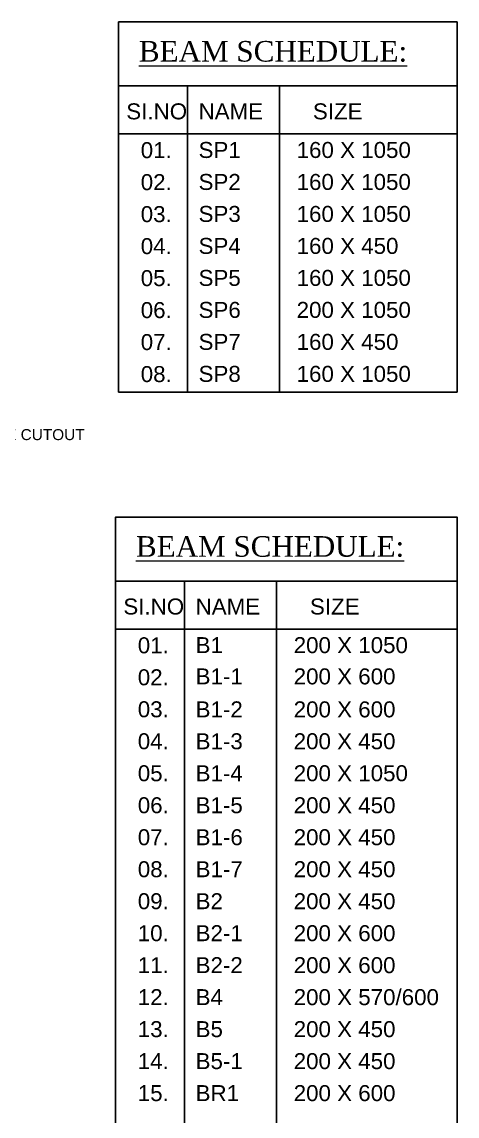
# Model space of a CAD drawing. Header units: inches. Extents: x -1898 to 127651, y -195120 to -109120.
# Drawn here: x 88138 to 99027, y -176323 to -148955 of the extents above; entities that cross this region are included whole.
import ezdxf

# ---------------------------------------------------------------- set-up
doc = ezdxf.new("R2010")
doc.units = ezdxf.units.IN
doc.header["$MEASUREMENT"] = 0
doc.layers.add('2', color=5, linetype='Continuous')
doc.layers.add('B TXT', color=4, linetype='Continuous', lineweight=0)
doc.layers.add('SLAB REIN', color=31, linetype='Continuous', lineweight=0)
doc.styles.add('T200', font='sanss___.ttf', dxfattribs={"height": 275})
doc.styles.add('T300', font='sanss___.ttf', dxfattribs={"height": 350})
doc.styles.add('T400', font='romantic.ttf')

msp = doc.modelspace()

# ---------------------------------------------------------------- linework, layer by layer
at = {"layer": '2', "color": 1}
for p, q in [((92277.5, -150556.1), (92277.5, -158212.6)), ((94583.7, -150556.1), (94583.7, -158212.6)), ((92203.7, -162940.4), (92203.7, -178542)), ((94509.9, -162940.4), (94509.9, -178542))]:
    msp.add_line(p, q, dxfattribs=at)
for points in [[(99026.7, -150556.1), (90557.6, -150556.1), (90557.6, -148955.1), (99026.7, -148955.1)], [(90557.6, -150556.1), (99026.7, -150556.1), (99026.7, -158212.6), (90557.6, -158212.6)], [(99026.7, -150556.1), (90557.6, -150556.1), (90557.6, -151756.6), (99026.7, -151756.6)], [(99026.7, -162940.4), (90483.8, -162940.4), (90483.8, -161339.3), (99026.7, -161339.3)], [(90483.8, -162940.4), (99026.7, -162940.4), (99026.7, -178542), (90483.8, -178542)], [(99026.7, -162940.4), (90483.8, -162940.4), (90483.8, -164140.9), (99026.7, -164140.9)]]:
    msp.add_lwpolyline(points, close=True, dxfattribs=at)

# ---------------------------------------------------------------- texts
at = {"layer": 'B TXT'}
for s, height, style, p in [('%%UBEAM SCHEDULE:', 514.286, 'T400', (91066, -149947.7)), ('SI.NO', 400, 'T300', (90750.5, -151392.8)), ('NAME', 400, 'T300', (92558.4, -151392.8)), ('SIZE', 400, 'T300', (95418.8, -151392.8)), ('01.', 400, 'T300', (91111.3, -152363.4)), ('SP1', 400, 'T300', (92558.4, -152358.6)), ('160 X 1050', 400, 'T300', (95011.6, -152358.6)), ('02.', 400, 'T300', (91111.3, -153163.4)), ('SP2', 400, 'T300', (92558.4, -153158.6)), ('160 X 1050', 400, 'T300', (95011.6, -153158.6)), ('03.', 400, 'T300', (91111.3, -153963.4)), ('SP3', 400, 'T300', (92558.4, -153958.6)), ('160 X 1050', 400, 'T300', (95011.6, -153958.6)), ('SP4', 400, 'T300', (92558.4, -154758.6)), ('160 X 450', 400, 'T300', (95011.6, -154758.6)), ('04.', 400, 'T300', (91111.3, -154763.4)), ('05.', 400, 'T300', (91111.3, -155563.4)), ('SP5', 400, 'T300', (92558.4, -155558.6)), ('160 X 1050', 400, 'T300', (95011.6, -155558.6)), ('06.', 400, 'T300', (91111.3, -156363.4)), ('SP6', 400, 'T300', (92558.4, -156358.6)), ('200 X 1050', 400, 'T300', (95011.6, -156358.6)), ('07.', 400, 'T300', (91111.3, -157163.4)), ('SP7', 400, 'T300', (92558.4, -157158.6)), ('160 X 450', 400, 'T300', (95011.6, -157158.6)), ('08.', 400, 'T300', (91111.3, -157963.4)), ('SP8', 400, 'T300', (92558.4, -157958.6)), ('160 X 1050', 400, 'T300', (95011.6, -157958.6)), ('%%UBEAM SCHEDULE:', 514.286, 'T400', (90992.2, -162332)), ('SI.NO', 400, 'T300', (90676.7, -163777.1)), ('NAME', 400, 'T300', (92484.6, -163777.1)), ('SIZE', 400, 'T300', (95345, -163777.1)), ('01.', 400, 'T300', (91037.5, -164747.6)), ('B1', 400, 'T300', (92484.6, -164742.9)), ('200 X 1050', 400, 'T300', (94937.8, -164742.9)), ('02.', 400, 'T300', (91037.5, -165547.6)), ('B1-1', 400, 'T300', (92484.6, -165524.7)), ('200 X 600', 400, 'T300', (94937.8, -165524.7)), ('03.', 400, 'T300', (91037.5, -166347.6)), ('B1-2', 400, 'T300', (92484.6, -166349.8)), ('200 X 600', 400, 'T300', (94937.8, -166349.8)), ('04.', 400, 'T300', (91037.5, -167147.6)), ('B1-3', 400, 'T300', (92484.6, -167147.6)), ('200 X 450', 400, 'T300', (94937.8, -167147.6)), ('05.', 400, 'T300', (91037.5, -167947.6)), ('B1-4', 400, 'T300', (92484.6, -167947.6)), ('200 X 1050', 400, 'T300', (94937.8, -167947.6)), ('06.', 400, 'T300', (91037.5, -168747.6)), ('B1-5', 400, 'T300', (92484.6, -168747.6)), ('200 X 450', 400, 'T300', (94937.8, -168747.6)), ('07.', 400, 'T300', (91037.5, -169547.6)), ('B1-6', 400, 'T300', (92484.6, -169547.6)), ('200 X 450', 400, 'T300', (94937.8, -169547.6)), ('08.', 400, 'T300', (91037.5, -170347.6)), ('B1-7', 400, 'T300', (92484.6, -170347.6)), ('200 X 450', 400, 'T300', (94937.8, -170347.6)), ('09.', 400, 'T300', (91037.5, -171147.6)), ('B2', 400, 'T300', (92484.6, -171147.6)), ('200 X 450', 400, 'T300', (94937.8, -171147.6)), ('10.', 400, 'T300', (91037.5, -171947.6)), ('B2-1', 400, 'T300', (92484.6, -171947.6)), ('200 X 600', 400, 'T300', (94937.8, -171947.6)), ('11.', 400, 'T300', (91037.5, -172747.6)), ('B2-2', 400, 'T300', (92484.6, -172747.6)), ('200 X 600', 400, 'T300', (94937.8, -172747.6)), ('12.', 400, 'T300', (91037.5, -173547.6)), ('B4', 400, 'T300', (92484.6, -173547.6)), ('200 X 570/600', 400, 'T300', (94937.8, -173547.6)), ('13.', 400, 'T300', (91037.5, -174347.6)), ('B5', 400, 'T300', (92484.6, -174347.6)), ('200 X 450', 400, 'T300', (94937.8, -174347.6)), ('14.', 400, 'T300', (91037.5, -175147.6)), ('B5-1', 400, 'T300', (92484.6, -175147.6)), ('200 X 450', 400, 'T300', (94937.8, -175147.6)), ('15.', 400, 'T300', (91037.5, -175947.6)), ('BR1', 400, 'T300', (92484.6, -175947.6)), ('200 X 600', 400, 'T300', (94937.8, -175947.6))]:
    msp.add_text(s, height=height, dxfattribs=dict(at, style=style)).set_placement(p)
at = {"layer": 'SLAB REIN', "color": 30, "style": 'T200'}
msp.add_text('AL ROUND THE CUTOUT', height=275, dxfattribs=at).set_placement((85140.7, -159415.3))

doc.saveas('drawing.dxf')
